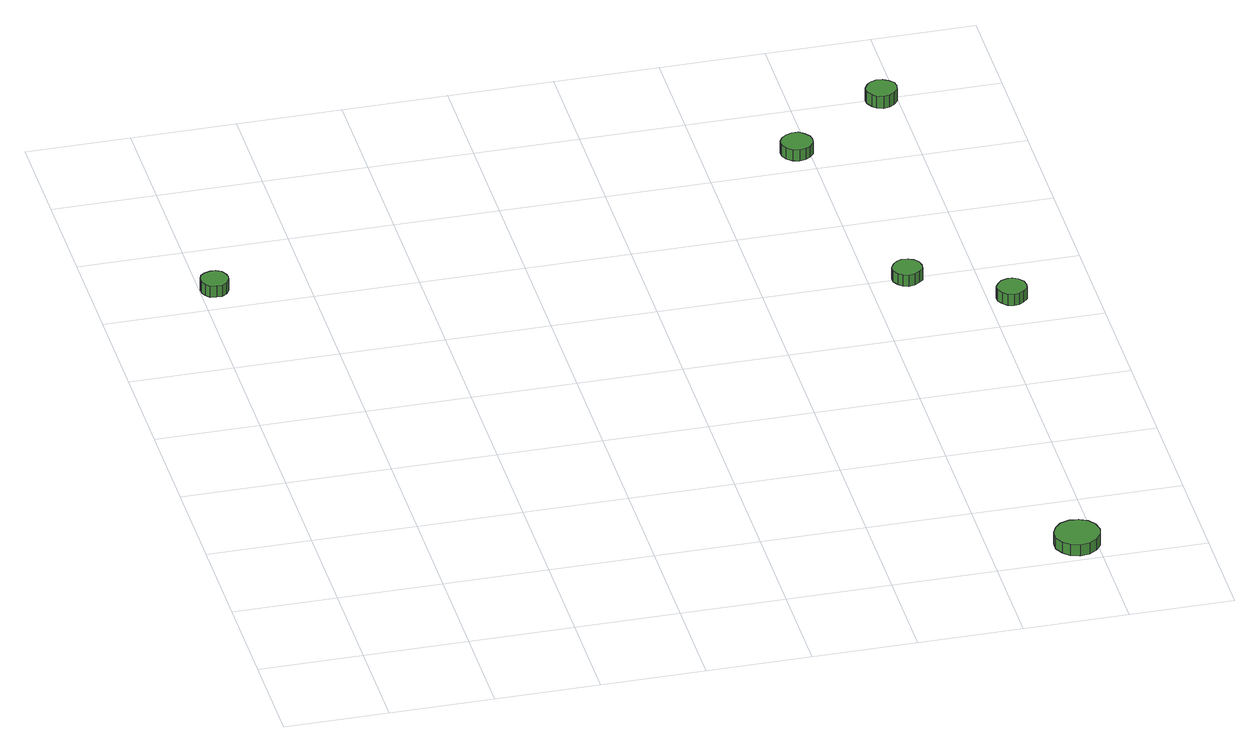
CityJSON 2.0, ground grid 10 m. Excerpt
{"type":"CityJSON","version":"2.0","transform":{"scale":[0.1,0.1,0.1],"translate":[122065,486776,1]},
"CityObjects":{
"tree1":{"type":"SolitaryVegetationObject","attributes":{"function":"something"},"geometry":[{"type":"MultiSurface","lod":"1","boundaries":[[[0,1,2,3,4,5,6,7,8,9,10,11,12,13,14]],[[15,16,17,18,19,20,21,22,23,24,25,26,27,28,29]],[[0,29,28,1]],[[1,28,27,2]],[[2,27,26,3]],[[3,26,25,4]],[[4,25,24,5]],[[5,24,23,6]],[[6,23,22,7]],[[7,22,21,8]],[[8,21,20,9]],[[9,20,19,10]],[[10,19,18,11]],[[11,18,17,12]],[[12,17,16,13]],[[13,16,15,14]],[[14,15,29,0]]]}]},
"tree2":{"type":"SolitaryVegetationObject","attributes":{"function":"something"},"geometry":[{"type":"MultiSurface","lod":"1","boundaries":[[[30,31,32,33,34,35,36,37,38,39,40,41,42,43,44]],[[45,46,47,48,49,50,51,52,53,54,55,56,57,58,59]],[[30,59,58,31]],[[31,58,57,32]],[[32,57,56,33]],[[33,56,55,34]],[[34,55,54,35]],[[35,54,53,36]],[[36,53,52,37]],[[37,52,51,38]],[[38,51,50,39]],[[39,50,49,40]],[[40,49,48,41]],[[41,48,47,42]],[[42,47,46,43]],[[43,46,45,44]],[[44,45,59,30]]]}]},
"tree3":{"type":"SolitaryVegetationObject","attributes":{"function":"something"},"geometry":[{"type":"MultiSurface","lod":"1","boundaries":[[[60,61,62,63,64,65,66,67,68,69,70,71,72,73,74]],[[75,76,77,78,79,80,81,82,83,84,85,86,87,88,89]],[[60,89,88,61]],[[61,88,87,62]],[[62,87,86,63]],[[63,86,85,64]],[[64,85,84,65]],[[65,84,83,66]],[[66,83,82,67]],[[67,82,81,68]],[[68,81,80,69]],[[69,80,79,70]],[[70,79,78,71]],[[71,78,77,72]],[[72,77,76,73]],[[73,76,75,74]],[[74,75,89,60]]]}]},
"tree4":{"type":"SolitaryVegetationObject","attributes":{"function":"something"},"geometry":[{"type":"MultiSurface","lod":"1","boundaries":[[[90,91,92,93,94,95,96,97,98,99,100,101,102,103,104]],[[105,106,107,108,109,110,111,112,113,114,115,116,117,118,119]],[[90,119,118,91]],[[91,118,117,92]],[[92,117,116,93]],[[93,116,115,94]],[[94,115,114,95]],[[95,114,113,96]],[[96,113,112,97]],[[97,112,111,98]],[[98,111,110,99]],[[99,110,109,100]],[[100,109,108,101]],[[101,108,107,102]],[[102,107,106,103]],[[103,106,105,104]],[[104,105,119,90]]]}]},
"tree5":{"type":"SolitaryVegetationObject","attributes":{"function":"something"},"geometry":[{"type":"MultiSurface","lod":"1","boundaries":[[[120,121,122,123,124,125,126,127,128,129,130,131,132,133,134]],[[135,136,137,138,139,140,141,142,143,144,145,146,147,148,149]],[[120,149,148,121]],[[121,148,147,122]],[[122,147,146,123]],[[123,146,145,124]],[[124,145,144,125]],[[125,144,143,126]],[[126,143,142,127]],[[127,142,141,128]],[[128,141,140,129]],[[129,140,139,130]],[[130,139,138,131]],[[131,138,137,132]],[[132,137,136,133]],[[133,136,135,134]],[[134,135,149,120]]]}]},
"tree6":{"type":"SolitaryVegetationObject","attributes":{"function":"something"},"geometry":[{"type":"MultiSurface","lod":"1","boundaries":[[[150,151,152,153,154,155,156,157,158,159,160,161,162,163,164]],[[165,166,167,168,169,170,171,172,173,174,175,176,177,178,179]],[[150,179,178,151]],[[151,178,177,152]],[[152,177,176,153]],[[153,176,175,154]],[[154,175,174,155]],[[155,174,173,156]],[[156,173,172,157]],[[157,172,171,158]],[[158,171,170,159]],[[159,170,169,160]],[[160,169,168,161]],[[161,168,167,162]],[[162,167,166,163]],[[163,166,165,164]],[[164,165,179,150]]]}]}
},
"vertices":[
[27,633,13],[26,638,13],[23,643,13],[18,646,13],[13,646,13],[7,644,13],[3,641,13],[1,636,13],[1,630,13],[3,625,13],[7,621,13],[13,620,13],[18,620,13],[23,623,13],[26,628,13],[26,628,1],[23,623,1],[18,620,1],[13,620,1],[7,621,1],[3,625,1],[1,630,1],[1,636,1],[3,641,1],[7,644,1],[13,646,1],[18,646,1],[23,643,1],[26,638,1],[27,633,1],
[704,29,13],[702,38,13],[697,45,13],[689,49,13],[680,50,13],[671,47,13],[665,41,13],[661,33,13],[661,24,13],[665,16,13],[671,10,13],[680,7,13],[689,8,13],[697,13,13],[702,20,13],[702,20,1],[697,13,1],[689,8,1],[680,7,1],[671,10,1],[665,16,1],[661,24,1],[661,33,1],[665,41,1],[671,47,1],[680,50,1],[689,49,1],[697,45,1],[702,38,1],[704,29,1],
[649,493,18],[648,499,18],[644,504,18],[639,506,18],[633,507,18],[628,505,18],[624,501,18],[621,496,18],[621,490,18],[624,485,18],[628,481,18],[633,479,18],[639,480,18],[644,483,18],[648,487,18],[648,487,6],[644,483,6],[639,480,6],[633,479,6],[628,481,6],[624,485,6],[621,490,6],[621,496,6],[624,501,6],[628,505,6],[633,507,6],[639,506,6],[644,504,6],[648,499,6],[649,493,6],
[603,728,15],[602,734,15],[598,739,15],[593,743,15],[587,743,15],[581,741,15],[576,737,15],[573,731,15],[573,725,15],[576,719,15],[581,715,15],[587,713,15],[593,714,15],[598,717,15],[602,722,15],[602,722,3],[598,717,3],[593,714,3],[587,713,3],[581,715,3],[576,719,3],[573,725,3],[573,731,3],[576,737,3],[581,741,3],[587,743,3],[593,743,3],[598,739,3],[602,734,3],[603,728,3],
[735,440,17],[734,446,17],[730,451,17],[725,454,17],[720,454,17],[714,452,17],[710,448,17],[707,443,17],[707,437,17],[710,432,17],[714,428,17],[720,426,17],[725,427,17],[730,430,17],[734,434,17],[734,434,5],[730,430,5],[725,427,5],[720,426,5],[714,428,5],[710,432,5],[707,437,5],[707,443,5],[710,448,5],[714,452,5],[720,454,5],[725,454,5],[730,451,5],[734,446,5],[735,440,5],
[700,799,14],[699,805,14],[695,809,14],[690,812,14],[684,813,14],[678,811,14],[674,807,14],[671,802,14],[671,796,14],[674,790,14],[678,786,14],[684,784,14],[690,785,14],[695,788,14],[699,793,14],[699,793,1],[695,788,1],[690,785,1],[684,784,1],[678,786,1],[674,790,1],[671,796,1],[671,802,1],[674,807,1],[678,811,1],[684,813,1],[690,812,1],[695,809,1],[699,805,1],[700,799,1]
]}
